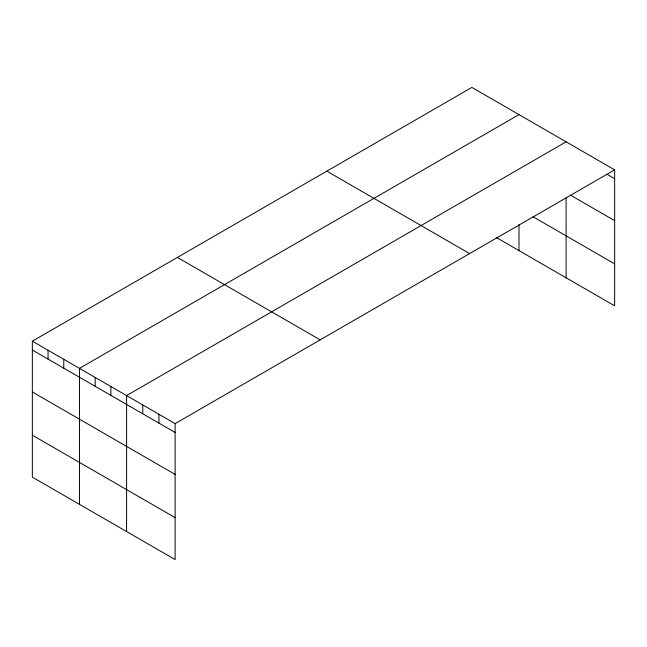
<?xml version="1.0" encoding="UTF-8"?>
<svg xmlns="http://www.w3.org/2000/svg" width="647" height="647" viewBox="0 0 647 647"><rect width="100%" height="100%" fill="white"/><g stroke="black" fill="none" stroke-linecap="round" stroke-linejoin="round"><path stroke-width="0.97" d="M496.298 237.498L614.65 305.829L614.65 169.854L471.873 87.418L32.35 341.171L32.35 477.146L175.127 559.582L175.127 423.607L32.35 341.171M518.983 114.624L79.468 368.378L79.468 504.353M566.101 141.822L126.586 395.576L126.586 531.559M175.127 423.607L614.65 169.854M606.983 174.286L614.65 178.709M570.363 195.095L614.65 220.659M532.95 216.713L614.65 263.879M326.824 171.156L469.609 253.592M177.391 257.433L320.176 339.869M32.35 350.035L175.127 432.463M32.35 391.985L175.127 474.413M32.35 435.205L175.127 517.632M566.101 197.659L566.101 277.798M518.983 224.63L518.983 250.599M158.952 414.266L158.952 423.122M142.769 404.917L142.769 413.781M110.88 386.51L110.88 395.374M95.174 377.444L95.174 386.308M63.762 359.303L63.762 368.167M48.056 350.237L48.056 359.101"/></g></svg>
